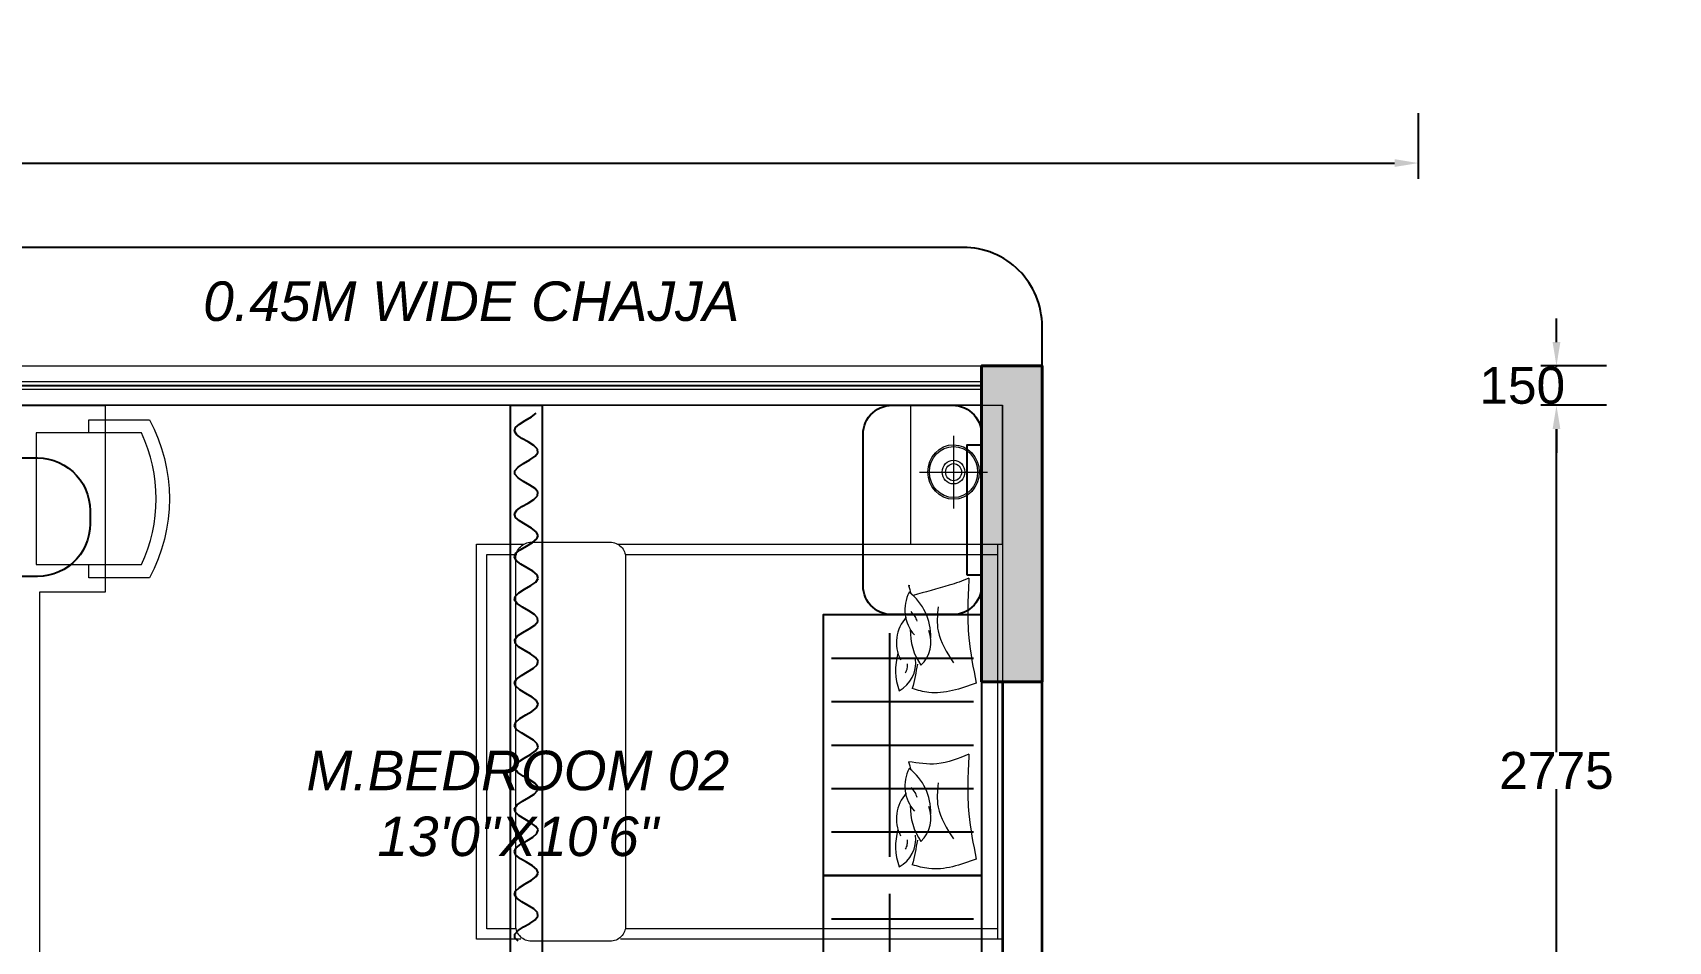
# Model space of a CAD drawing. Header units: millimetres. Extents: x 0 to 125073, y 0 to 71249.
# Drawn here: x 66063 to 72279, y 55064 to 58514 of the extents above; entities that cross this region are included whole.
import ezdxf
from ezdxf.lldxf.tags import DXFTag

# ---------------------------------------------------------------- set-up
doc = ezdxf.new("R2010")
doc.units = ezdxf.units.MM
doc.layers.add('DA_BUILDING LINE', color=7, linetype='Continuous', lineweight=9, true_color=0xc2db0000)
doc.layers.add('DA_FURNITURE', color=102, linetype='Continuous', lineweight=5, true_color=0xc2666666)
for name, color, linetype, lineweight in [('DA_CARPET AREA RERA', 30, 'Continuous', 9), ('DA_COLUMN', 40, 'Continuous', 40), ('DA_TEXT IN SQ.FT', 193, 'Continuous', 9), ('DA_WALL', 7, 'Continuous', 35), ('DA_WINDOW', 4, 'Continuous', 9)]:
    doc.layers.add(name, color=color, linetype=linetype, lineweight=lineweight)
for name, color, linetype in [('DA_CHAJJA', 44, 'Continuous'), ('DA_COLUMN HATCH', 251, 'Continuous'), ('PROP-DIM', 2, 'CONTINUOUS'), ('PROP-FURN', 9, 'CONTINUOUS'), ('PROP-GLAZ', 4, 'CONTINUOUS'), ('PROP-SHELL', 7, 'CONTINUOUS')]:
    doc.layers.add(name, color=color, linetype=linetype)
doc.styles.get("Standard").update_dxf_attribs({"font": 'arial.ttf'})
tags = doc.linetypes.add('( Hidden )', pattern=[0.375, 0.25, -0.125]).pattern_tags.tags
tags[6:7] = [DXFTag(74, 4), DXFTag(75, 0), DXFTag(340, '0'), DXFTag(46, 1.0), DXFTag(50, 0.0), DXFTag(44, 0.0), DXFTag(45, 0.0)]
tags[4:5] = [DXFTag(74, 4), DXFTag(75, 0), DXFTag(340, '0'), DXFTag(46, 1.0), DXFTag(50, 0.0), DXFTag(44, 0.0), DXFTag(45, 0.0)]
doc.dimstyles.get("Standard").update_dxf_attribs({"dimtxt": 140, "dimasz": 90, "dimexe": 60, "dimexo": 60, "dimgap": 0.09, "dimtad": 1, "dimtih": 1, "dimtoh": 1, "dimdec": 4, "dimdsep": 46, "dimtxsty": 'Standard', "dimcen": 0.09, "dimazin": 3, "dimtfac": 1, "dimtdec": 4, "dimtmove": 0, "dimatfit": 3, "dimfxl": 1, "dimtolj": 1})

# ---------------------------------------------------------------- blocks, each defined once
blk = doc.blocks.new('GSHGJSDFGJ')
at = {"layer": 'DA_BUILDING LINE', "linetype": '( Hidden )', "ltscale": 500}
blk.add_lwpolyline([(-41088.6, 76926.5), (-41088.6, 92546.5), (-40838.6, 92546.5), (-40838.6, 92596.5), (-39638.6, 92596.5), (-39638.6, 94076.5), (-40838.6, 94076.5), (-40838.6, 97576.5), (-31143.6, 97576.5), (-31143.6, 92421.5), (-34663.6, 92421.5), (-34663.6, 91421.5), (-32288.6, 91421.5), (-32288.6, 90076.5), (-31518.6, 90076.5), (-31518.6, 91422), (-29863.6, 91421.5), (-29863.6, 91421.5), (-29863.6, 94886.5), (-27778.6, 94886.5)], dxfattribs=at)
blk = doc.blocks.new('A$C3A1814D5')
at = {"layer": 'DA_FURNITURE'}
for p, q in [((12.8, 12.82), (1.13, 1.18)), ((12.43, 1.53), (1.51, 12.47))]:
    blk.add_line(p, q, dxfattribs=at)
at = {"layer": 'DA_FURNITURE', "extrusion": (0, 0, -1)}
for centre, major_axis in [((6.99, 7.02), (4.37, 4.37)), ((6.97, 7), (1.37, 1.36))]:
    blk.add_ellipse(centre, major_axis=major_axis, ratio=0.943982, dxfattribs=at)
for major_axis in [(-4.1, -4.09), (-1.91, -1.91)]:
    blk.add_ellipse((6.99, 7.02), major_axis=major_axis, ratio=0.943982, start_param=3.141593, end_param=9.424778, dxfattribs=at)
blk = doc.blocks.new('SRAFGADFGDFG')
at = {"layer": 'DA_FURNITURE'}
for p, q in [((-32756.4, 96899, 0), (-31293.6, 96899, 0)), ((-32727.5, 96859.6, 0), (-31313.3, 96859.6, 0)), ((-31313.3, 96899, 0), (-31313.3, 95399, 0)), ((-31293.6, 96899, 0), (-31293.6, 95399, 0)), ((-31313.3, 95438.5, 0), (-32726.4, 95438.5, 0)), ((-31293.6, 95399, 0), (-32745.2, 95399, 0))]:
    blk.add_line(p, q, dxfattribs=at)
for points in [[(-35253.6, 97426.5), (-34704, 97426.5), (-34704, 96716.5), (-34954, 96716.5), (-34953.6, 94826.5), (-35253.6, 94826.5)], [(-34766.6, 97321.5), (-34966.6, 97321.5), (-34966.6, 96821.5), (-34766.6, 96821.5)], [(-33124.7, 95399), (-33293.6, 95399), (-33293.6, 96899), (-33113.5, 96899)], [(-33143.6, 95438.5), (-33254.1, 95438.5), (-33254.1, 96859.6), (-33140.1, 96859.6)]]:
    blk.add_lwpolyline(points, dxfattribs=at)
blk.add_lwpolyline([(-31293.6, 97426.5), (-31293.6, 97426.5), (-31293.6, 97426.5), (-31293.6, 97426.5), (-31643.6, 97426.5), (-31643.6, 96899), (-31293.6, 96899)], close=True, dxfattribs=at)
for points in [[(-34766.6, 96771.5), (-34766.6, 96821.5), (-34566.6, 96821.5, 0.224783), (-34566.6, 97321.5), (-34766.6, 97321.5), (-34766.6, 97371.5), (-34535.8, 97371.5, -0.251481), (-34535.8, 96771.5)], [(-32785.4, 95391.4), (-33084.5, 95391.4, -0.414214), (-33143.7, 95450.6), (-33143.7, 96847.4, -0.414214), (-33084.5, 96906.6), (-32785.4, 96906.6, -0.414214), (-32726.2, 96847.4), (-32726.2, 95450.6, -0.414214)]]:
    blk.add_lwpolyline(points, format="xyb", close=True, dxfattribs=at)
for centre, radius, start, end in [((-31522.7, 96649.7, 0), 142.5, 152.03412, 221.96245), ((-31775.5, 96551, 0), 208.6, 358.0438, 52.50038), ((-31554.8, 96525.8, 0), 142.5, 137.42042, 207.34875), ((-31418.3, 96568.4, 0), 226.2, 178.19013, 214.82997), ((-31687.4, 96527.5, 0), 121.4, 313.36425, 21.19987), ((-31474.3, 96420.9, 0), 226.2, 163.57642, 200.21627), ((-31745, 96449.2, 0), 121.4, 298.75055, 6.58617), ((-31522.7, 95980.9, 0), 142.5, 152.03412, 221.96245), ((-31775.5, 95882.3, 0), 208.6, 358.0438, 52.50038), ((-31554.8, 95857, 0), 142.5, 137.42042, 207.34875), ((-31418.3, 95899.7, 0), 226.2, 178.19013, 214.82997), ((-31687.4, 95858.8, 0), 121.4, 313.36425, 21.19987), ((-31474.3, 95752.1, 0), 226.2, 163.57642, 200.21627), ((-31745, 95780.4, 0), 121.4, 298.75055, 6.58617)]:
    blk.add_arc(centre, radius, start, end, dxfattribs=at)
for points in [[(-31646.1, 96740.9, 0), (-31647.8, 96741.2, 0), (-31649.5, 96741.4, 0), (-31651.2, 96741.7, 0)], [(-31651.2, 96741.7, 0), (-31648.2, 96731.6, 0), (-31645.3, 96721.6, 0), (-31642.4, 96711.6, 0)], [(-31617.6, 96443.8, 0), (-31622.6, 96412.7, 0), (-31629.6, 96381.6, 0), (-31636.9, 96350.5, 0)], [(-31651.2, 96072.9, 0), (-31648.2, 96062.9, 0), (-31645.3, 96052.9, 0), (-31642.4, 96042.8, 0)], [(-31617.6, 95775, 0), (-31622.6, 95744, 0), (-31629.6, 95712.9, 0), (-31636.9, 95681.7, 0)]]:
    blk.add_open_spline(points, degree=3, dxfattribs=at)
for points, knots in [([(-31422, 96769.9, 0), (-31446.7, 96760, 0), (-31471.5, 96750.1, 0), (-31496.5, 96743, 0), (-31496.6, 96743, 0), (-31496.6, 96743, 0), (-31496.6, 96743, 0), (-31542.4, 96730.1, 0), (-31588.3, 96717.2, 0), (-31634.1, 96704.3, 0)], [0, 0, 0, 0, 3.967367, 3.967367, 3.967367, 3.968693, 3.968693, 3.968693, 11.226423, 11.226423, 11.226423, 11.226423]), ([(-31642, 96643.5, 0), (-31636.8, 96637.6, 0), (-31627, 96626.7, 0), (-31622, 96613, 0), (-31619.7, 96606.7, 0)], [0, 0, 0, 0, 41.531136, 77.340273, 77.340273, 77.340273, 77.340273]), ([(-31656.7, 96445.4, 0), (-31656.3, 96439.3, 0), (-31655.6, 96426.7, 0), (-31661, 96415.3, 0), (-31663.8, 96409.4, 0)], [0, 0, 0, 0, 31.960762, 66.266463, 66.266463, 66.266463, 66.266463]), ([(-31642, 95974.7, 0), (-31636.8, 95968.9, 0), (-31627, 95958, 0), (-31622, 95944.3, 0), (-31619.7, 95937.9, 0)], [0, 0, 0, 0, 41.531136, 77.340273, 77.340273, 77.340273, 77.340273]), ([(-31656.7, 95776.6, 0), (-31656.3, 95770.6, 0), (-31655.6, 95758, 0), (-31661, 95746.6, 0), (-31663.8, 95740.7, 0)], [0, 0, 0, 0, 31.960762, 66.266463, 66.266463, 66.266463, 66.266463])]:
    blk.add_open_spline(points, degree=3, knots=knots, dxfattribs=at)
for points in [[(-31422, 96769.9, 0), (-31422, 96543.9, 0), (-31393.8, 96371.8, 0)], [(-31538.9, 96661.3, 0), (-31538.9, 96569.8, 0), (-31480.4, 96449.2, 0)], [(-31393.8, 96371.8, 0), (-31574.2, 96335.8, 0), (-31636.9, 96350.5, 0)], [(-31422, 96101.2, 0), (-31543.1, 96065.2, 0), (-31651.2, 96072.9, 0)], [(-31422, 96101.2, 0), (-31422, 95875.1, 0), (-31393.8, 95703, 0)], [(-31538.9, 95992.5, 0), (-31538.9, 95901.1, 0), (-31480.4, 95780.4, 0)], [(-31393.8, 95703, 0), (-31574.2, 95667.1, 0), (-31636.9, 95681.7, 0)]]:
    blk.add_spline(points, degree=3, dxfattribs=at)
at = {"layer": 'DA_FURNITURE', "extrusion": (0, 0, -1), "xscale": 16.7595958194902, "yscale": 16.7595958194902, "zscale": -16.7595958194902, "rotation": 45.04514721320155}
blk.add_blockref('A$C3A1814D5', (31480.6, 97007.1, 0), dxfattribs=at)
blk = doc.blocks.new('A$C1c7226e4')
at = {"layer": 'DA_CARPET AREA RERA'}
blk.add_lwpolyline([(-11.475, 10.23), (-3.28, 10.23), (-3.28, 5.375), (-6.8, 5.375), (-6.8, 4.075), (-4.425, 4.075), (-4.425, 2.73), (-3.275, 2.73), (-3.275, 2.88), (-2.455, 2.88), (-2.455, 2.88), (-1.85, 2.88), (-1.85, -0.62)], dxfattribs=at)
at = {"layer": 'DA_CHAJJA'}
blk.add_lwpolyline([(-3.13, 10.38), (-3.13, 10.53, 0.414214), (-3.43, 10.83), (-7.09, 10.83, 0.414214), (-7.39, 10.53), (-7.39, 10.38)], format="xyb", dxfattribs=at)
at = {"layer": 'DA_WALL'}
blk.add_lwpolyline([(-3.13, 5.455), (-3.13, 9.18), (-3.28, 9.18), (-3.28, 7.03), (-5.835, 7.03), (-5.835, 6.905), (-3.28, 6.905), (-3.28, 5.455)], close=True, dxfattribs=at)
at = {"layer": 'DA_WINDOW'}
for points in [[(-7.24, 10.38), (-3.36, 10.38), (-3.36, 10.23), (-7.24, 10.23)], [(-7.24, 10.32), (-3.36, 10.32), (-3.36, 10.29), (-7.24, 10.29)]]:
    blk.add_lwpolyline(points, close=True, dxfattribs=at)
blk = doc.blocks.new('SDFHSDFGN')
at = {"layer": 'DA_COLUMN HATCH', "true_color": 0x636466}
h = blk.add_hatch(color=251, dxfattribs=at)
h.dxf.hatch_style = 1
h.paths.add_polyline_path([(-37688.6, 97346.5), (-37688.6, 97576.5), (-38888.6, 97576.5), (-38888.6, 97346.5)])
h.paths.add_polyline_path([(-31373.6, 96376.5), (-31143.6, 96376.5), (-31143.6, 97576.5), (-31373.6, 97576.5)])
h.paths.add_polyline_path([(-27778.6, 97036.5), (-27548.6, 97036.5), (-27548.6, 98236.5), (-27778.6, 98236.5)])
h.paths.add_polyline_path([(-24578.6, 97336.5), (-24348.6, 97336.5), (-24348.6, 98236.5), (-24578.6, 98236.5)])
h.paths.add_polyline_path([(-19333.6, 98536.5), (-19333.6, 97336.5), (-19103.6, 97336.5), (-19103.6, 98536.5)])
h.paths.add_polyline_path([(-13063.6, 97336.5), (-12833.6, 97336.5), (-12833.6, 98536.5), (-13063.6, 98536.5)])
h.paths.add_polyline_path([(-11543.6, 97636.5), (-11313.6, 97636.5), (-11313.6, 98536.5), (-11543.6, 98536.5)])
h.paths.add_polyline_path([(-8908.6, 94991.5), (-7708.6, 94991.5), (-7708.6, 94761.5), (-8908.6, 94761.5)])
h.paths.add_polyline_path([(-13063.6, 91111.5), (-12833.6, 91111.5), (-12833.6, 92311.5), (-13063.6, 92311.5)])
h.paths.add_polyline_path([(-19333.6, 91111.5), (-19103.6, 91111.5), (-19103.6, 92311.5), (-19333.6, 92311.5)])
h.paths.add_polyline_path([(-5998.6, 91111.5), (-5258.6, 91111.5), (-5258.6, 91341.5), (-5998.6, 91341.5)])
h.paths.add_polyline_path([(-1283.6, 91111.5), (-383.6, 91111.5), (-383.6, 91341.5), (-1283.6, 91341.5)])
h.paths.add_polyline_path([(2171.4, 90061.5), (2171.4, 91261.5), (1941.4, 91261.5), (1941.4, 90061.5)])
h.paths.add_polyline_path([(4621.4, 90061.5), (5821.4, 90061.5), (5821.4, 90291.5), (4621.4, 90291.5)])
h.paths.add_polyline_path([(4621.4, 95111.5), (5821.4, 95111.5), (5821.4, 95341.5), (4621.4, 95341.5)])
h.paths.add_polyline_path([(4621.4, 98611.5), (5821.4, 98611.5), (5821.4, 98841.5), (4621.4, 98841.5)])
h.paths.add_polyline_path([(-39638.6, 89246.5), (-38138.6, 89246.5), (-38138.6, 89476.5), (-39638.6, 89476.5)])
h.paths.add_polyline_path([(-31143.6, 92421.5), (-31143.6, 92651.5), (-32343.6, 92651.5), (-32343.6, 92421.5)])
h.paths.add_polyline_path([(-31513.6, 86346.5), (-29713.6, 86346.5), (-29713.6, 86576.5), (-31513.6, 86576.5)])
h.paths.add_polyline_path([(-31513.6, 82896.5), (-29713.6, 82896.5), (-29713.6, 83126.5), (-31513.6, 83126.5)])
h.paths.add_polyline_path([(-31518.6, 78051.5), (-30518.6, 78051.5), (-30518.6, 78281.5), (-31518.6, 78281.5)])
h.paths.add_polyline_path([(-32143.6, 76821.5), (-31143.6, 76821.5), (-31143.6, 77051.5), (-32143.6, 77051.5)])
h.paths.add_polyline_path([(-31893.6, 71896.5), (-31893.6, 72126.5), (-33093.6, 72126.5), (-33093.6, 71896.5)])
h.paths.add_polyline_path([(-37688.6, 71896.5), (-37688.6, 72126.5), (-38888.6, 72126.5), (-38888.6, 71896.5)])
h.paths.add_polyline_path([(-38438.6, 76796.5), (-38438.6, 77026.5), (-39638.6, 77026.5), (-39638.6, 76796.5)])
h.paths.add_polyline_path([(-38138.6, 79996.5), (-38138.6, 80226.5), (-39638.6, 80226.5), (-39638.6, 79996.5)])
h.paths.add_polyline_path([(-38438.6, 92446.5), (-38438.6, 92676.5), (-39638.6, 92676.5), (-39638.6, 92446.5)])
h.paths.add_polyline_path([(-31518.6, 91422), (-31288.6, 91422), (-31288.6, 89927), (-31518.6, 89927)])
h.paths.add_polyline_path([(-20908.6, 91111.5), (-20678.6, 91111.5), (-20678.6, 89881.5), (-20908.6, 89881.5)])
h.paths.add_polyline_path([(-11313.6, 92011.5), (-11313.6, 91111.5), (-11543.6, 91111.5), (-11543.6, 92011.5)])
h.paths.add_polyline_path([(1941.4, 97316.5), (2171.4, 97316.5), (2171.4, 98841.5), (1941.4, 98841.5)])
at = {"layer": 'DA_COLUMN'}
blk.add_lwpolyline([(-31373.6, 96376.5), (-31143.6, 96376.5), (-31143.6, 97576.5), (-31373.6, 97576.5)], close=True, dxfattribs=at)
blk = doc.blocks.new('A$Cfed68cb1')
at = {"layer": 'DA_TEXT IN SQ.FT', "char_height": 0.15, "attachment_point": 1}
for s, heights, insert in [('\\pxqc;{\\fArial|b0|i1|c0|p34;0.45M WIDE CHAJJA}', [-0.1551], (-41.3444, -0.9445)), ('\\pxqc;{\\fArial|b0|i1|c0|p34;M.BEDROOM 02\\P13\'0"X10\'6"}', [-0.4057], (-41.1675, -2.7267))]:
    blk.add_mtext_dynamic_manual_height_columns(s, width=2.300046, gutter_width=12.5, heights=heights, dxfattribs=dict(at, insert=insert))
blk = doc.blocks.new('_CLOSEDFILLED')
at = {"color": 0, "linetype": 'BYBLOCK'}
blk.add_solid([(-1, 0.164), (0, 0), (-1, -0.164)], dxfattribs=at)
blk = doc.blocks.new('*D18')
for p, q in [((72044, 57099), (71794, 57099)), ((71854, 55781.5675), (71854, 57009)), ((71854, 54414), (71854, 55641.4325)), ((72044, 54324), (71794, 54324))]:
    blk.add_line(p, q)
at = {"layer": 'Defpoints'}
for p in [(72104, 57099), (71854, 54324), (72104, 54324)]:
    blk.add_point(p, dxfattribs=at)
at = {"layer": 'PROP-DIM', "xscale": 90, "yscale": 90}
for p, rotation in [((71854, 57099), 90), ((71854, 54324), 270)]:
    blk.add_blockref('_CLOSEDFILLED', p, dxfattribs=dict(at, rotation=rotation))
at = {"layer": 'PROP-DIM', "insert": (71854, 55711.5), "char_height": 140, "attachment_point": 5}
blk.add_mtext('2775', dxfattribs=at)
blk = doc.blocks.new('*D24')
for p, q in [((59954, 58209), (59954, 57959)), ((71329, 58209), (71329, 57959)), ((60044, 58019), (65291.5, 58019)), ((65991.5, 58019), (71239, 58019))]:
    blk.add_line(p, q)
at = {"layer": 'Defpoints'}
for p in [(59954, 58269), (71329, 58269), (59954, 58019)]:
    blk.add_point(p, dxfattribs=at)
at = {"layer": 'PROP-DIM', "xscale": 90, "yscale": 90, "rotation": 180}
blk.add_blockref('_CLOSEDFILLED', (59954, 58019), dxfattribs=at)
at = {"layer": 'PROP-DIM', "xscale": 90, "yscale": 90}
blk.add_blockref('_CLOSEDFILLED', (71329, 58019), dxfattribs=at)
at = {"layer": 'PROP-DIM', "insert": (65641.5, 58019), "char_height": 140, "attachment_point": 5}
blk.add_mtext('11375', dxfattribs=at)

msp = doc.modelspace()

# ---------------------------------------------------------------- linework, layer by layer
at = {"layer": 'PROP-FURN'}
for p, q in [((67958.41039, 57055.35678), (67976.41613, 57069)), ((67894.35841, 57000.78392), (67897.72011, 57014.42714)), ((67903.50734, 56987.1407), (67894.35841, 57000.78392)), ((67897.72011, 57014.42714), (67912.65034, 57028.07035)), ((67912.65034, 57028.07035), (67934.96497, 57041.71357)), ((67934.96497, 57041.71357), (67958.41039, 57055.35678)), ((67922.60296, 56973.49749), (67903.50734, 56987.1407)), ((67946.29379, 56959.85427), (67922.60296, 56973.49749)), ((67967.94056, 56946.21106), (67946.29379, 56959.85427)), ((67981.47684, 56932.56784), (67967.94056, 56946.21106)), ((67907.62276, 56864.35176), (67928.48632, 56877.99497)), ((67928.48632, 56877.99497), (67952.29631, 56891.63819)), ((67952.29631, 56891.63819), (67972.38005, 56905.28141)), ((67972.38005, 56905.28141), (67983.10916, 56918.92462)), ((67983.10916, 56918.92462), (67981.47684, 56932.56784)), ((67895.55255, 56850.70854), (67907.62276, 56864.35176)), ((67895.65832, 56837.06533), (67895.55255, 56850.70854)), ((67907.91043, 56823.42211), (67895.65832, 56837.06533)), ((67928.87528, 56809.77889), (67907.91043, 56823.42211)), ((67952.67754, 56796.13568), (67928.87528, 56809.77889)), ((67972.64672, 56782.49246), (67952.67754, 56796.13568)), ((67967.63342, 56741.56281), (67981.34324, 56755.20603)), ((67983.18654, 56768.84925), (67972.64672, 56782.49246)), ((67981.34324, 56755.20603), (67983.18654, 56768.84925)), ((67894.30984, 56686.98995), (67903.26309, 56700.63317)), ((67903.26309, 56700.63317), (67922.23148, 56714.27638)), ((67922.23148, 56714.27638), (67945.89918, 56727.9196)), ((67945.89918, 56727.9196), (67967.63342, 56741.56281)), ((67897.88083, 56673.34673), (67894.30984, 56686.98995)), ((67912.97531, 56659.70352), (67897.88083, 56673.34673)), ((67935.36312, 56646.0603), (67912.97531, 56659.70352)), ((67958.77014, 56632.41709), (67935.36312, 56646.0603)), ((67976.63666, 56618.77387), (67958.77014, 56632.41709)), ((67916.33358, 56550.55779), (67939.3552, 56564.20101)), ((67939.3552, 56564.20101), (67962.27728, 56577.84422)), ((67962.27728, 56577.84422), (67978.67599, 56591.48744)), ((67983.95565, 56605.13065), (67976.63666, 56618.77387)), ((67978.67599, 56591.48744), (67983.95565, 56605.13065)), ((67894.01842, 56523.27136), (67899.66414, 56536.91457)), ((67900.97862, 56509.62814), (67894.01842, 56523.27136)), ((67899.66414, 56536.91457), (67916.33358, 56550.55779)), ((67918.59417, 56495.98492), (67900.97862, 56509.62814)), ((67941.92837, 56482.34171), (67918.59417, 56495.98492)), ((67964.44191, 56468.69849), (67941.92837, 56482.34171)), ((67979.82545, 56455.05528), (67964.44191, 56468.69849)), ((67975.16417, 56427.76884), (67983.76781, 56441.41206)), ((67983.76781, 56441.41206), (67979.82545, 56455.05528)), ((67896.90251, 56373.19598), (67910.91817, 56386.8392)), ((67910.91817, 56386.8392), (67932.80366, 56400.48241)), ((67932.80366, 56400.48241), (67956.42565, 56414.12563)), ((67956.42565, 56414.12563), (67975.16417, 56427.76884)), ((67894.68451, 56359.55276), (67896.90251, 56373.19598)), ((67904.88576, 56345.90955), (67894.68451, 56359.55276)), ((67924.64739, 56332.26633), (67904.88576, 56345.90955)), ((67948.43129, 56318.62312), (67924.64739, 56332.26633)), ((67969.57211, 56304.9799), (67948.43129, 56318.62312)), ((67950.20309, 56250.40704), (67970.88254, 56264.05025)), ((67982.14521, 56291.33668), (67969.57211, 56304.9799)), ((67970.88254, 56264.05025), (67982.62702, 56277.69347)), ((67982.62702, 56277.69347), (67982.14521, 56291.33668)), ((67895.03699, 56209.47739), (67906.10053, 56223.1206)), ((67896.29392, 56195.83417), (67895.03699, 56209.47739)), ((67909.51907, 56182.19095), (67896.29392, 56195.83417)), ((67906.10053, 56223.1206), (67926.38401, 56236.76382)), ((67926.38401, 56236.76382), (67950.20309, 56250.40704)), ((69321, 55384), (69321, 56234)), ((67931.00613, 56168.54774), (67909.51907, 56182.19095)), ((67954.73345, 56154.90452), (67931.00613, 56168.54774)), ((67974.05153, 56141.26131), (67954.73345, 56154.90452)), ((67983.54655, 56127.61809), (67974.05153, 56141.26131)), ((69099, 56139), (69639, 56139)), ((67901.9832, 56059.40201), (67920.23292, 56073.04523)), ((67920.23292, 56073.04523), (67943.74205, 56086.68844)), ((67943.74205, 56086.68844), (67965.92224, 56100.33166)), ((67965.92224, 56100.33166), (67980.55757, 56113.97487)), ((67980.55757, 56113.97487), (67983.54655, 56127.61809)), ((67894.10729, 56045.75879), (67901.9832, 56059.40201)), ((67898.8124, 56032.11558), (67894.10729, 56045.75879)), ((67914.77992, 56018.47236), (67898.8124, 56032.11558)), ((67937.53504, 56004.82915), (67914.77992, 56018.47236)), ((67960.7007, 55991.18593), (67937.53504, 56004.82915)), ((67960.38885, 55936.61307), (67977.60349, 55950.25628)), ((67977.78483, 55977.54271), (67960.7007, 55991.18593)), ((67977.60349, 55950.25628), (67983.99965, 55963.8995)), ((67983.99965, 55963.8995), (67977.78483, 55977.54271)), ((69099, 55974), (69639, 55974)), ((67894.1332, 55882.0402), (67898.65383, 55895.68342)), ((67902.18633, 55868.39698), (67894.1332, 55882.0402)), ((67898.65383, 55895.68342), (67914.48131, 55909.32663)), ((67914.48131, 55909.32663), (67937.18007, 55922.96985)), ((67937.18007, 55922.96985), (67960.38885, 55936.61307)), ((67920.55634, 55854.75377), (67902.18633, 55868.39698)), ((67944.09512, 55841.11055), (67920.55634, 55854.75377)), ((67966.20602, 55827.46734), (67944.09512, 55841.11055)), ((67980.69253, 55813.82412), (67966.20602, 55827.46734)), ((67909.25163, 55745.60804), (67930.65683, 55759.25126)), ((67930.65683, 55759.25126), (67954.40018, 55772.89447)), ((67954.40018, 55772.89447), (67973.82768, 55786.53769)), ((67973.82768, 55786.53769), (67983.49486, 55800.1809)), ((67983.49486, 55800.1809), (67980.69253, 55813.82412)), ((69099, 55809), (69639, 55809)), ((67895.11417, 55718.32161), (67896.18329, 55731.96482)), ((67906.34389, 55704.67839), (67895.11417, 55718.32161)), ((67896.18329, 55731.96482), (67909.25163, 55745.60804)), ((67926.72536, 55691.03518), (67906.34389, 55704.67839)), ((67950.54675, 55677.39196), (67926.72536, 55691.03518)), ((67971.13221, 55663.74874), (67950.54675, 55677.39196)), ((67969.31051, 55622.8191), (67982.04293, 55636.46231)), ((67982.71274, 55650.10553), (67971.13221, 55663.74874)), ((67982.04293, 55636.46231), (67982.71274, 55650.10553)), ((69099, 55644), (69639, 55644)), ((67894.62417, 55568.24623), (67904.65518, 55581.88945)), ((67897.02932, 55554.60302), (67894.62417, 55568.24623)), ((67904.65518, 55581.88945), (67924.31119, 55595.53266)), ((67924.31119, 55595.53266), (67948.08369, 55609.17588)), ((67948.08369, 55609.17588), (67969.31051, 55622.8191)), ((67911.1966, 55540.9598), (67897.02932, 55554.60302)), ((67933.15567, 55527.31658), (67911.1966, 55540.9598)), ((67956.75259, 55513.67337), (67933.15567, 55527.31658)), ((67975.37442, 55500.03015), (67956.75259, 55513.67337)), ((67918.27822, 55431.81407), (67941.57383, 55445.45729)), ((67941.57383, 55445.45729), (67964.14814, 55459.1005)), ((67964.14814, 55459.1005), (67979.67477, 55472.74372)), ((67983.80246, 55486.38693), (67975.37442, 55500.03015)), ((67979.67477, 55472.74372), (67983.80246, 55486.38693)), ((69099, 55479), (69639, 55479)), ((67894.00966, 55404.52764), (67900.78981, 55418.17085)), ((67899.83788, 55390.88442), (67894.00966, 55404.52764)), ((67916.64114, 55377.24121), (67899.83788, 55390.88442)), ((67900.78981, 55418.17085), (67918.27822, 55431.81407)), ((67939.71038, 55363.59799), (67916.64114, 55377.24121)), ((67962.58054, 55349.95477), (67939.71038, 55363.59799)), ((67978.84235, 55336.31156), (67962.58054, 55349.95477)), ((67976.44078, 55309.02513), (67983.93848, 55322.66834)), ((67983.93848, 55322.66834), (67978.84235, 55336.31156)), ((67897.73781, 55254.45226), (67912.68635, 55268.09548)), ((67912.68635, 55268.09548), (67935.00919, 55281.73869)), ((67935.00919, 55281.73869), (67958.45044, 55295.38191)), ((67958.45044, 55295.38191), (67976.44078, 55309.02513)), ((67894.35284, 55240.80905), (67897.73781, 55254.45226)), ((67903.48007, 55227.16583), (67894.35284, 55240.80905)), ((67922.56162, 55213.52261), (67903.48007, 55227.16583)), ((67946.24997, 55199.8794), (67922.56162, 55213.52261)), ((67967.90654, 55186.23618), (67946.24997, 55199.8794)), ((69321, 54394), (69321, 55244)), ((67952.33872, 55131.66332), (67972.40981, 55145.30653)), ((67981.46217, 55172.59296), (67967.90654, 55186.23618)), ((67972.40981, 55145.30653), (67983.11793, 55158.94975)), ((67983.11793, 55158.94975), (67981.46217, 55172.59296)), ((69099, 55149), (69639, 55149)), ((67895.56413, 55090.73367), (67907.6546, 55104.37688)), ((67895.6464, 55077.09045), (67895.56413, 55090.73367)), ((67907.87835, 55063.44724), (67895.6464, 55077.09045)), ((67907.6546, 55104.37688), (67928.5295, 55118.0201)), ((67928.5295, 55118.0201), (67952.33872, 55131.66332))]:
    msp.add_line(p, q, dxfattribs=at)
for points in [[(67879, 54324), (67879, 57099), (67999, 57099), (67999, 54324)], [(69219, 56989), (69219.60259, 57000.49813), (69221.40376, 57011.87029), (69224.38378, 57022.99187), (69228.51, 57033.74103), (69233.73721, 57044), (69240.00813, 57053.65638), (69247.25407, 57062.60437), (69255.39563, 57070.74593), (69264.34362, 57077.99187), (69274, 57084.26279), (69284.25897, 57089.49), (69295.00813, 57093.61622), (69306.12971, 57096.59624), (69317.50187, 57098.39741), (69329, 57099), (69559, 57099), (69570.49813, 57098.39741), (69581.87029, 57096.59624), (69592.99187, 57093.61622), (69603.74103, 57089.49), (69614, 57084.26279), (69623.65638, 57077.99187), (69632.60437, 57070.74593), (69640.74593, 57062.60437), (69647.99187, 57053.65638), (69654.26279, 57044), (69659.49, 57033.74103), (69663.61622, 57022.99187), (69666.59624, 57011.87029), (69668.39741, 57000.49813), (69669, 56989), (69669, 56414), (69668.39741, 56402.50187), (69666.59624, 56391.12971), (69663.61622, 56380.00813), (69659.49, 56369.25897), (69654.26279, 56359), (69647.99187, 56349.34362), (69640.74593, 56340.39563), (69632.60437, 56332.25407), (69623.65638, 56325.00813), (69614, 56318.73721), (69603.74103, 56313.51), (69592.99187, 56309.38378), (69581.87029, 56306.40376), (69570.49813, 56304.60259), (69559, 56304), (69329, 56304), (69317.50187, 56304.60259), (69306.12971, 56306.40376), (69295.00813, 56309.38378), (69284.25897, 56313.51), (69274, 56318.73721), (69264.34362, 56325.00813), (69255.39563, 56332.25407), (69247.25407, 56340.39563), (69240.00813, 56349.34362), (69233.73721, 56359), (69228.51, 56369.25897), (69224.38378, 56380.00813), (69221.40376, 56391.12971), (69219.60259, 56402.50187), (69219, 56414)], [(69069, 55314), (69069, 56304), (69669, 56304), (69669, 55314)], [(69069, 54324), (69069, 55314), (69669, 55314), (69669, 54324)]]:
    msp.add_lwpolyline(points, close=True, dxfattribs=at)
msp.add_lwpolyline([(65931.5, 56899), (66081.5, 56899), (66102.40569, 56897.90438), (66123.08234, 56894.62952), (66143.3034, 56889.2113), (66162.84733, 56881.70909), (66181.5, 56872.20508), (66199.05705, 56860.8034), (66215.32612, 56847.62897), (66230.12897, 56832.82612), (66243.3034, 56816.55705), (66254.70508, 56799), (66264.20909, 56780.34733), (66271.7113, 56760.8034), (66277.12952, 56740.58234), (66280.40438, 56719.90569), (66281.5, 56699), (66281.5, 56649), (66280.40438, 56628.09431), (66277.12952, 56607.41766), (66271.7113, 56587.1966), (66264.20909, 56567.65267), (66254.70508, 56549), (66243.3034, 56531.44295), (66230.12897, 56515.17388), (66215.32612, 56500.37103), (66199.05705, 56487.1966), (66181.5, 56475.79492), (66162.84733, 56466.29091), (66143.3034, 56458.7887), (66123.08234, 56453.37048), (66102.40569, 56450.09562), (66081.5, 56449), (65931.5, 56449)], dxfattribs=at)
at = {"layer": 'PROP-GLAZ'}
msp.add_line((65789, 57174), (69669, 57174), dxfattribs=at)
msp.add_lwpolyline([(69614, 56454), (69614, 56949), (69669, 56949), (69669, 56454)], close=True, dxfattribs=at)
at = {"layer": 'PROP-SHELL'}
for p, q in [((69899.22813, 57248.9767), (69899.22813, 57398.9767)), ((69749.22813, 53898.9767), (69749.22813, 56048.9767)), ((69899.22813, 52323.9767), (69899.22813, 56048.9767))]:
    msp.add_line(p, q, dxfattribs=at)

# ---------------------------------------------------------------- block references
at = {"color": 1, "xscale": 1000, "yscale": 1000, "zscale": 1000}
msp.add_blockref('A$Cfed68cb1', (107924.22813, 58513.9767), dxfattribs=at)
msp.add_blockref('SDFHSDFGN', (101042.82231, -40327.54866))
at = {"color": 1}
msp.add_blockref('SRAFGADFGDFG', (101042.82231, -40327.54866), dxfattribs=at)
at = {"layer": 'DA_BUILDING LINE'}
msp.add_blockref('GSHGJSDFGJ', (101042.82231, -40327.54866), dxfattribs=at)
at = {"layer": 'DA_WALL', "xscale": 1000, "yscale": 1000, "zscale": 1000}
msp.add_blockref('A$C1c7226e4', (73029.22813, 46868.9767), dxfattribs=at)

# ---------------------------------------------------------------- dimensions: what is measured, and where the dimension line sits
at = {"layer": 'PROP-DIM'}
dim = msp.add_linear_dim(base=(59954, 58019), p1=(59954, 58269), p2=(71329, 58269), dimstyle='Standard', dxfattribs=at)
dim.commit()
dim.dimension.update_dxf_attribs({"geometry": '*D24', "text_midpoint": (65641.5, 58019)})
msp.add_linear_dim(base=(71854, 57099), p1=(72104, 57099), p2=(72104, 57249), angle=90, dimstyle='Standard', dxfattribs=at).render()
dim = msp.add_linear_dim(base=(71854, 54324), p1=(72104, 54324), p2=(72104, 57099), angle=90, dimstyle='Standard', dxfattribs=at)
dim.commit()
dim.dimension.update_dxf_attribs({"geometry": '*D18', "text_midpoint": (71854, 55711.5)})

doc.saveas('drawing.dxf')
